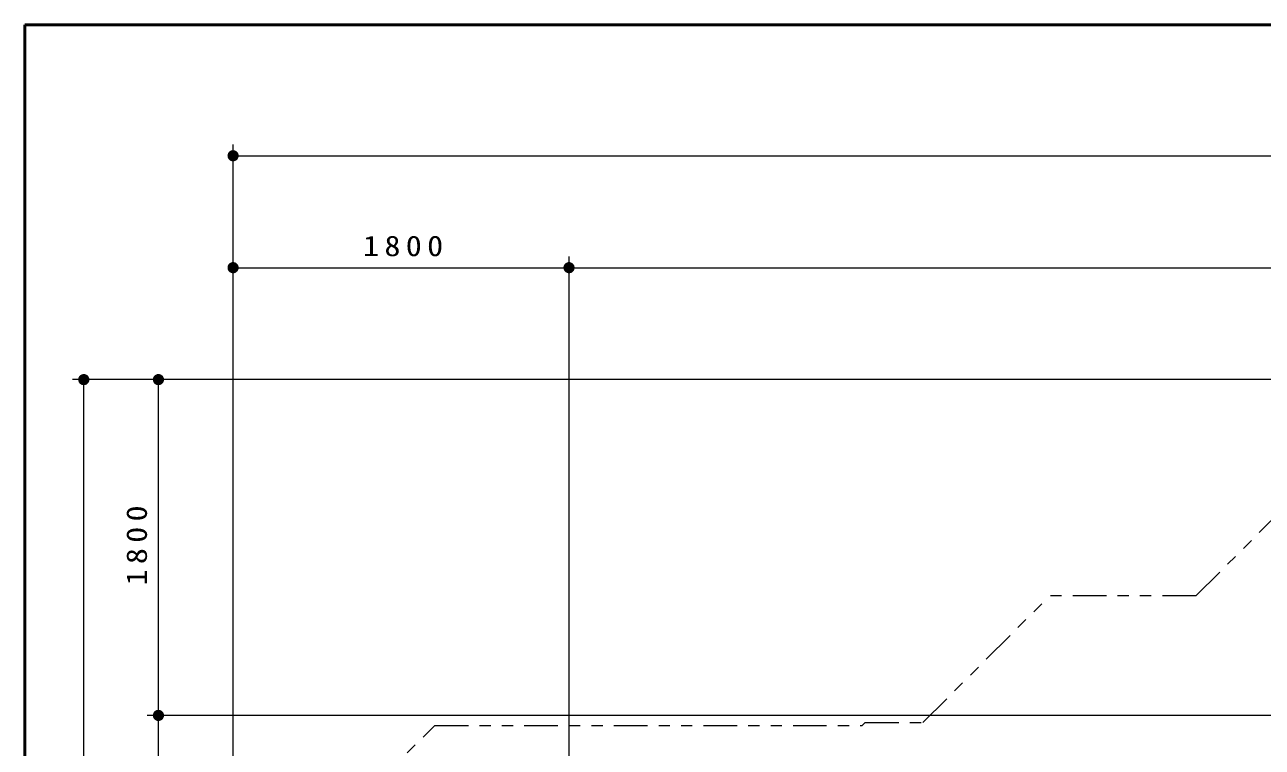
# Model space of a CAD drawing. Units: millimetres on the paper, scale 1:60. Extents: x -385 to 0, y -594 to 267.
# Drawn here: x -385 to -274.5, y 202.5 to 267 of the extents above; entities that cross this region are included whole.
import ezdxf

# ---------------------------------------------------------------- set-up
doc = ezdxf.new("R2010")
doc.units = ezdxf.units.MM
doc.linetypes.add('USER3', pattern=[8, 3, -1, 1, -1, 1, -1])
doc.layers.add('LY_1', color=140, linetype='Continuous', lineweight=50)
doc.styles.add('ＭＳ ゴシック', font='')
doc.styles.get('ＭＳ ゴシック').set_extended_font_data('MS Gothic')

# ---------------------------------------------------------------- blocks, each defined once
blk = doc.blocks.new('filled_dot')
at = {"color": 0, "linetype": 'Continuous', "lineweight": -2, "const_width": 1.25}
blk.add_lwpolyline([(-0.625, 0, 1), (0.625, 0, 1)], format="xyb", close=True, dxfattribs=at)

msp = doc.modelspace()

# ---------------------------------------------------------------- linework, layer by layer
at = {"layer": 'LY_1', "color": 7}
for p, q in [((0, 267), (-385, 267)), ((-385, 267), (-385, 0))]:
    msp.add_line(p, q, dxfattribs=at)
at = {"layer": 'LY_1', "color": 7, "lineweight": 13}
for p, q in [((-366.394, 226.969), (-366.394, 256.296)), ((-366.394, 255.296), (-134.418, 255.296)), ((-366.394, 187.393), (-366.394, 246.296)), ((-336.394, 174.659), (-336.394, 246.296)), ((-366.394, 245.296), (-336.394, 245.296)), ((-336.394, 245.296), (-164.418, 245.296)), ((-337.394, 235.296), (-380.727, 235.296)), ((-379.727, 75.843), (-379.727, 235.296)), ((-262.079, 235.296), (-374.061, 235.296)), ((-373.061, 205.296), (-373.061, 235.296)), ((-236.425, 205.296), (-374.061, 205.296)), ((-373.061, 109.176), (-373.061, 205.296))]:
    msp.add_line(p, q, dxfattribs=at)
at = {"layer": 'LY_1', "color": 7, "linetype": 'USER3', "lineweight": 13}
for p, q in [((-280.405, 215.969), (-261.079, 235.296)), ((-304.784, 204.66), (-293.475, 215.969)), ((-280.405, 215.969), (-293.475, 215.969)), ((-310.205, 204.402), (-309.946, 204.66)), ((-309.946, 204.66), (-304.784, 204.66)), ((-366.394, 186.393), (-348.385, 204.402)), ((-348.385, 204.402), (-310.205, 204.402))]:
    msp.add_line(p, q, dxfattribs=at)

# ---------------------------------------------------------------- block references
at = {"layer": 'LY_1', "color": 7, "lineweight": 13, "xscale": 0.4, "yscale": 0.4}
for p in [(-366.394, 255.296), (-366.394, 245.296), (-336.394, 245.296)]:
    msp.add_blockref('filled_dot', p, dxfattribs=at)
for p, rotation in [((-336.394, 245.296), 180), ((-379.727, 235.296), 270), ((-373.061, 235.296), 270), ((-373.061, 205.296), 270), ((-373.061, 205.296), 90)]:
    msp.add_blockref('filled_dot', p, dxfattribs=dict(at, rotation=rotation))

# ---------------------------------------------------------------- texts
at = {"layer": 'LY_1', "color": 7, "insert": (-350.973, 246.296), "char_height": 1.833, "attachment_point": 8, "style": 'ＭＳ ゴシック'}
msp.add_mtext('\\T1.33;\\W1.15;1800', dxfattribs=at)
at = {"layer": 'LY_1', "color": 7, "insert": (-374.061, 220.717), "char_height": 1.833, "attachment_point": 8, "rotation": 90, "style": 'ＭＳ ゴシック'}
msp.add_mtext('\\T1.33;\\W1.15;1800', dxfattribs=at)

doc.saveas('drawing.dxf')
